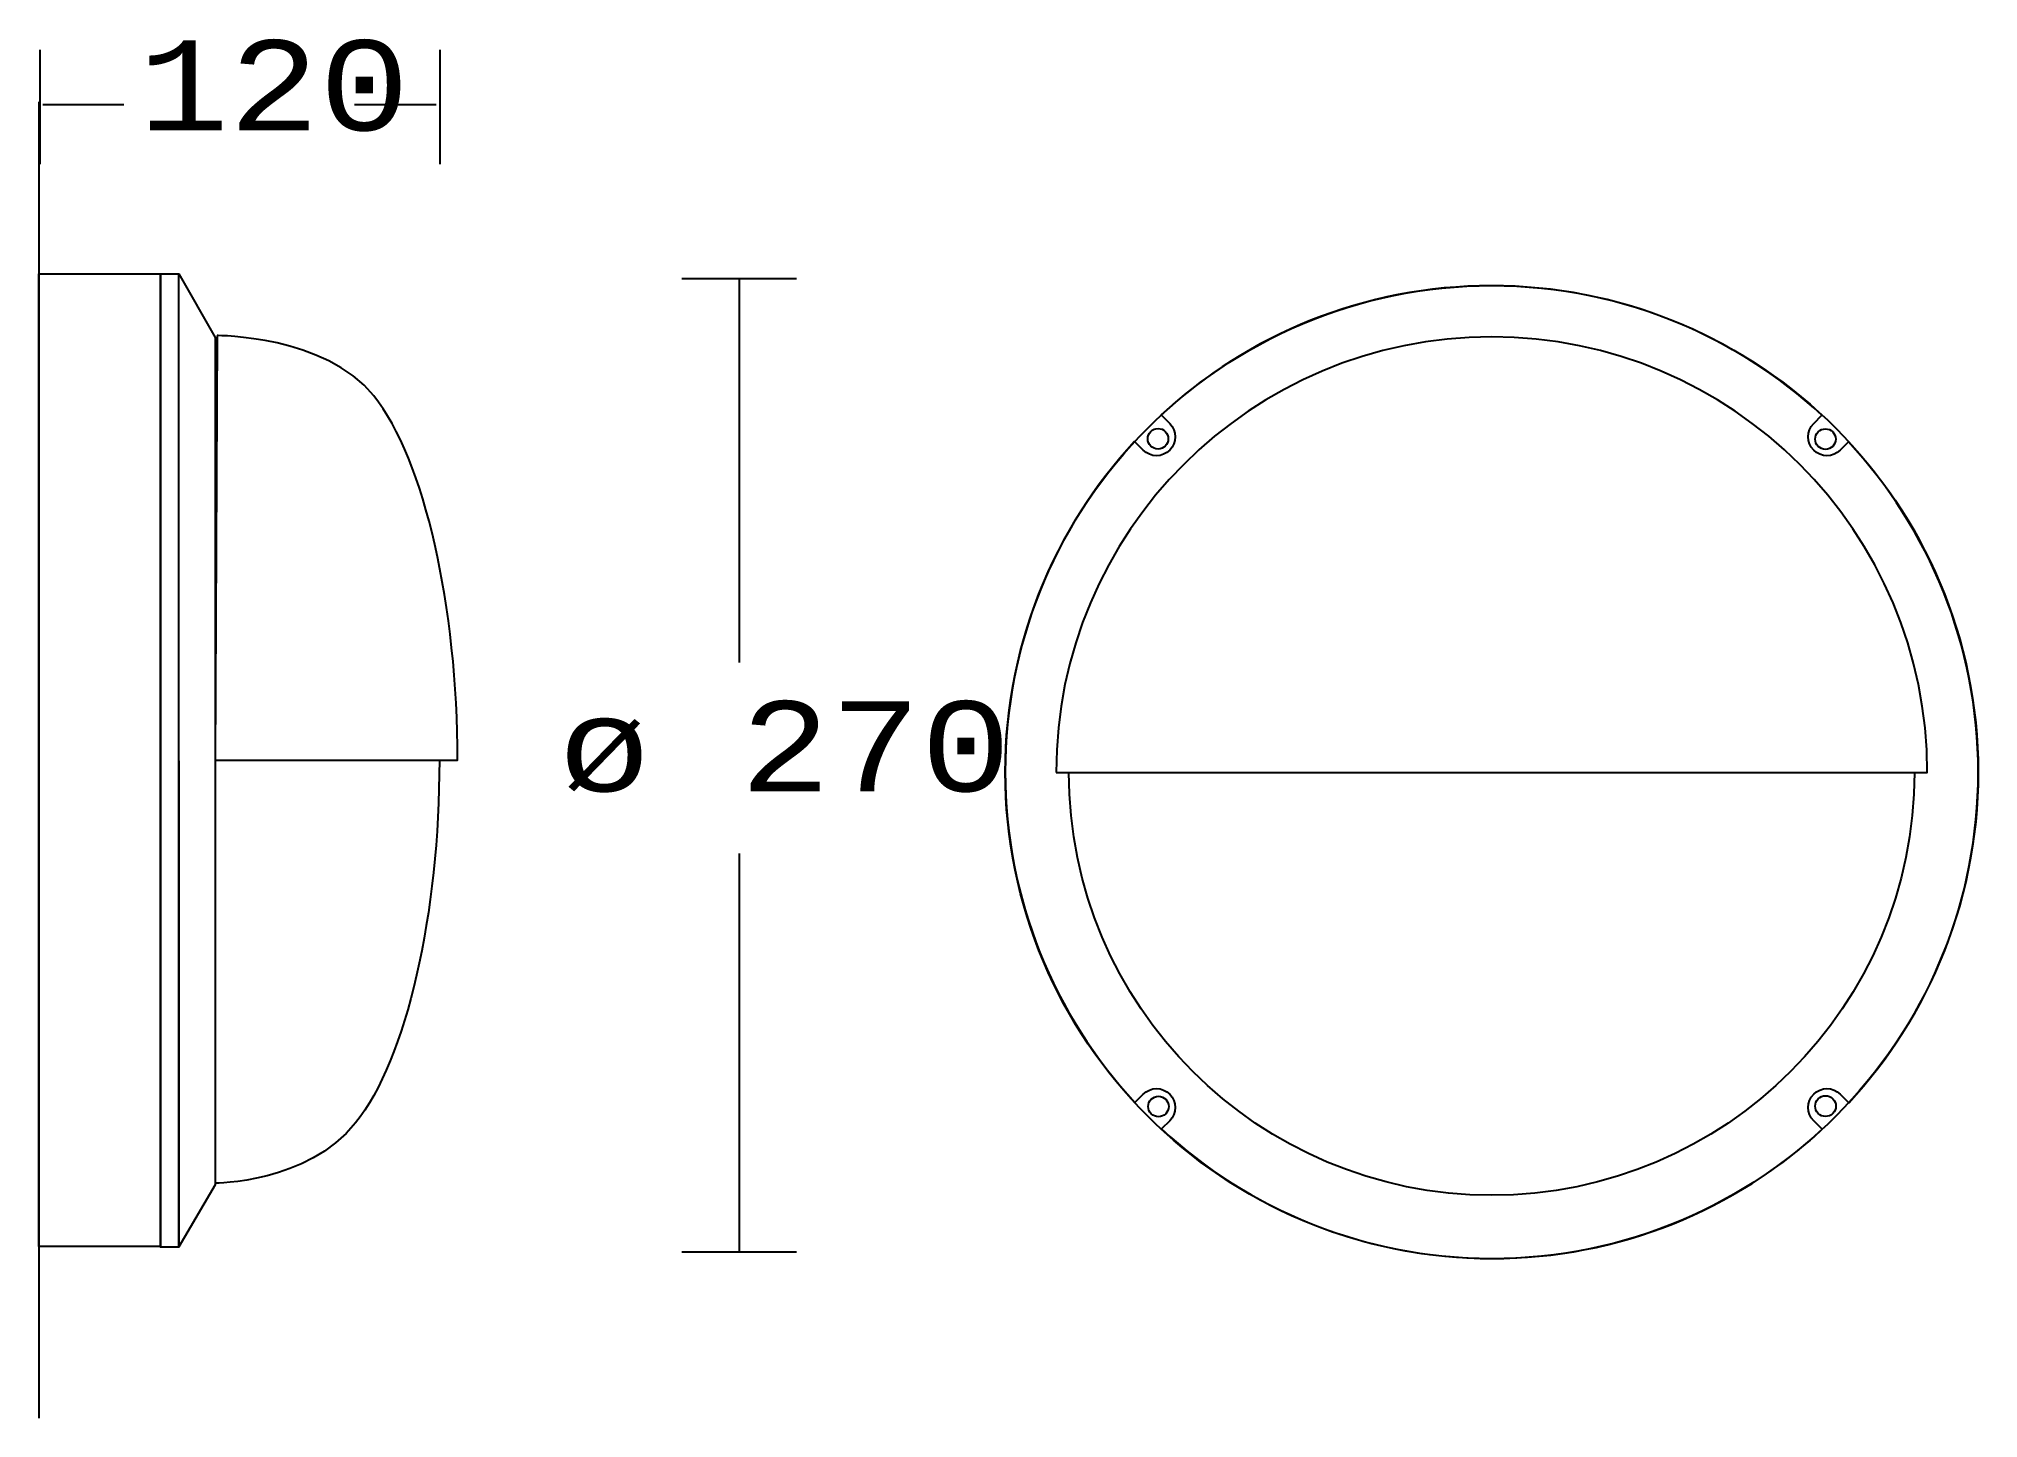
# Model space of a CAD drawing. Extents: x 31 to 238, y 0 to 148.
import ezdxf

# ---------------------------------------------------------------- set-up
doc = ezdxf.new("R2010")
doc.units = 0
doc.layers.add('LIVELLO_1', color=160, linetype='Continuous')
doc.styles.add('STD', font='txt')

# ---------------------------------------------------------------- blocks, each defined once
blk = doc.blocks.new('AI9-BLK1')
at = {"layer": 'LIVELLO_1', "color": 7}
for p, q in [((-88.49, 60.25), (-88.49, 72.51)), ((-45.65, 60.25), (-45.65, 72.51)), ((-88.63, 66.93), (-88.63, -73.97)), ((-79.52, 66.62), (-88.19, 66.62)), ((-46.09, 66.62), (-54.83, 66.62)), ((-19.79, 48.03), (-7.53, 48.03)), ((-13.66, 48.03), (-13.66, 6.91)), ((-69.75, 41.72), (-69.75, -48.81)), ((-69.75, 27.86), (-69.75, -2.77)), ((-69.75, -4.52), (-69.75, -34.76)), ((-13.66, -13.52), (-13.66, -56.17)), ((-19.79, -56.17), (-7.53, -56.17))]:
    blk.add_line(p, q, dxfattribs=at)
for points in [[(-88.63, 48.53), (-75.61, 48.53), (-75.61, -55.59), (-88.63, -55.59)], [(-75.61, 48.53), (-73.66, 48.53), (-73.65, -55.65), (-75.61, -55.65)]]:
    blk.add_lwpolyline(points, close=True, dxfattribs=at)
blk.add_lwpolyline([(-69.75, -41.2), (-69.75, -49.01), (-73.65, -55.64), (-73.65, 48.54), (-69.75, 41.72), (-69.75, 33.91)], dxfattribs=at)
for centre, radius in [((66.91, -4.82), 52.08), ((31.19, 30.87), 1.1), ((102.64, 30.83), 1.1), ((31.23, -40.61), 1.1), ((102.65, -40.57), 1.11)]:
    blk.add_circle(centre, radius, dxfattribs=at)
for points, knots in [([(14.84, -4.79), (14.83, 8.87), (20.08, 21.29), (28.68, 30.57), (28.68, 30.57), (29.6, 29.65), (29.6, 29.65), (30.39, 28.86), (31.66, 28.86), (32.44, 29.65), (33.23, 30.44), (33.23, 31.71), (32.44, 32.49), (32.44, 32.49), (31.52, 33.42), (31.52, 33.42), (40.8, 42.01), (53.23, 47.25), (66.89, 47.25), (80.54, 47.24), (92.97, 41.98), (102.26, 33.38), (102.26, 33.38), (101.38, 32.49), (101.38, 32.49), (100.59, 31.71), (100.59, 30.44), (101.38, 29.65), (102.17, 28.86), (103.44, 28.86), (104.22, 29.65), (104.22, 29.65), (105.11, 30.54), (105.11, 30.54), (113.71, 21.24), (118.98, 8.82), (118.99, -4.84), (118.99, -18.5), (113.74, -30.92), (105.14, -40.21), (105.14, -40.21), (104.22, -39.28), (104.22, -39.28), (103.44, -38.5), (102.17, -38.5), (101.38, -39.28), (100.59, -40.07), (100.59, -41.34), (101.38, -42.13), (101.38, -42.13), (102.3, -43.05), (102.3, -43.05), (93.02, -51.64), (80.59, -56.89), (66.94, -56.88), (53.28, -56.87), (40.85, -51.61), (31.56, -43.01), (31.56, -43.01), (32.44, -42.13), (32.44, -42.13), (33.23, -41.34), (33.23, -40.07), (32.44, -39.28), (31.66, -38.5), (30.39, -38.5), (29.6, -39.28), (29.6, -39.28), (28.72, -40.17), (28.72, -40.17), (20.11, -30.88), (14.84, -18.45), (14.84, -4.79)], [0, 0, 0, 0, 1, 1, 1, 2, 2, 2, 3, 3, 3, 4, 4, 4, 5, 5, 5, 6, 6, 6, 7, 7, 7, 8, 8, 8, 9, 9, 9, 10, 10, 10, 11, 11, 11, 12, 12, 12, 13, 13, 13, 14, 14, 14, 15, 15, 15, 16, 16, 16, 17, 17, 17, 18, 18, 18, 19, 19, 19, 20, 20, 20, 21, 21, 21, 22, 22, 22, 23, 23, 23, 24, 24, 24, 24]), ([(-69.55, 41.91), (-69.55, 41.91), (-57.96, 41.95), (-52.77, 35.47), (-47.31, 28.64), (-43.8, 12.84), (-43.8, -3.55), (-43.8, -3.55), (-69.75, -3.55), (-69.75, -3.55), (-69.75, -3.55), (-69.55, 41.91), (-69.55, 41.91)], [0, 0, 0, 0, 1, 1, 1, 2, 2, 2, 3, 3, 3, 4, 4, 4, 4]), ([(20.28, -4.84), (20.28, 20.91), (41.16, 41.78), (66.91, 41.78), (92.66, 41.78), (113.54, 20.91), (113.54, -4.84), (113.54, -4.84), (20.28, -4.84), (20.28, -4.84)], [0, 0, 0, 0, 1, 1, 1, 2, 2, 2, 3, 3, 3, 3]), ([(-45.75, -3.55), (-45.75, -19.94), (-49.26, -35.55), (-54.72, -42.37), (-59.91, -48.86), (-69.75, -48.81), (-69.75, -48.81)], [0, 0, 0, 0, 1, 1, 1, 2, 2, 2, 2]), ([(112.17, -4.84), (112.17, -29.85), (91.91, -50.11), (66.91, -50.11), (41.91, -50.11), (21.65, -29.85), (21.65, -4.84)], [0, 0, 0, 0, 1, 1, 1, 2, 2, 2, 2])]:
    blk.add_open_spline(points, degree=3, knots=knots, dxfattribs=at)
at = {"layer": 'LIVELLO_1', "color": 7, "char_height": 9.6528, "attachment_point": 1, "style": 'STD'}
for s, insert in [('\\fCourier|b0|i0;\\H9.6528;\\C7;120', (-77.96, 73.53)), ('\\fCourier|b0|i0;\\H9.6528;\\C7;ø 270', (-32.91, 2.78))]:
    blk.add_mtext(s, dxfattribs=dict(at, insert=insert))

msp = doc.modelspace()

# ---------------------------------------------------------------- block references
at = {"layer": 'LIVELLO_1', "color": 7}
msp.add_blockref('AI9-BLK1', (119.29134, 74.061543), dxfattribs=at)

doc.saveas('drawing.dxf')
